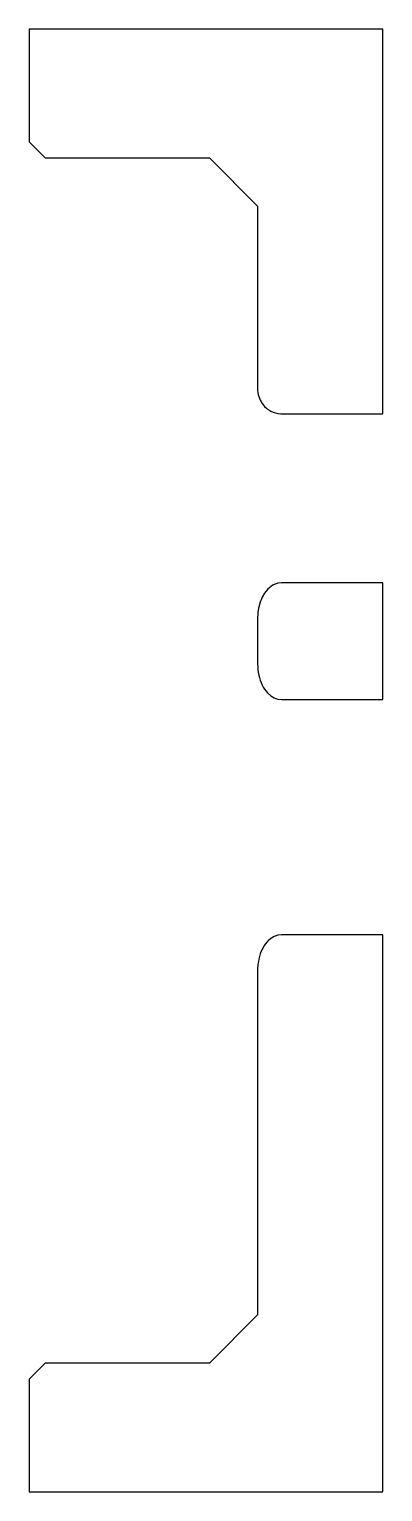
# Model space of a CAD drawing. Header units: metres. Extents: x 0 to 47.5, y 0 to 45.5.
# Drawn here: x 0 to 11, y 0 to 45.5 of the extents above.
import ezdxf

# ---------------------------------------------------------------- set-up
doc = ezdxf.new("R2010")
doc.units = ezdxf.units.M

msp = doc.modelspace()

# ---------------------------------------------------------------- linework, layer by layer
for p, q in [((11, 45.5), (0, 45.5)), ((0, 45.5), (0, 42)), ((11, 33.538), (11, 45.5)), ((0, 42), (0.5, 41.5)), ((0.5, 41.5), (5.60409, 41.5)), ((5.60409, 41.5), (7.10409, 40)), ((7.10409, 40), (7.10409, 34.3107)), ((7.10409, 34.3107), (7.10738, 34.2675)), ((7.10738, 34.2675), (7.11332, 34.1898)), ((7.11332, 34.1898), (7.1247, 34.1409)), ((7.1247, 34.1409), (7.14079, 34.0719)), ((7.14079, 34.0719), (7.16213, 34.0188)), ((7.16213, 34.0188), (7.18583, 33.9599)), ((7.18583, 33.9599), (7.21863, 33.9047)), ((7.21863, 33.9047), (7.24732, 33.8565)), ((7.24732, 33.8565), (7.29247, 33.802)), ((7.29247, 33.802), (7.32376, 33.7643)), ((7.32376, 33.7643), (7.38128, 33.7137)), ((7.38128, 33.7137), (7.41325, 33.6855)), ((7.41325, 33.6855), (7.48221, 33.642)), ((7.48221, 33.642), (7.51359, 33.6222)), ((7.51359, 33.6222), (7.59205, 33.5887)), ((7.59205, 33.5887), (7.62232, 33.5758)), ((7.62232, 33.5758), (7.70743, 33.5547)), ((7.70743, 33.5547), (7.73676, 33.5475)), ((7.73676, 33.5475), (7.82505, 33.5403)), ((7.82505, 33.5403), (7.85409, 33.538)), ((7.85409, 33.538), (11, 33.538)), ((7.60444, 28.2151), (7.51359, 28.1601)), ((7.62232, 28.226), (7.60444, 28.2151)), ((7.71831, 28.2597), (7.62232, 28.226)), ((7.73676, 28.2662), (7.71831, 28.2597)), ((7.85409, 28.2797), (7.73676, 28.2662)), ((11, 28.2797), (7.85409, 28.2797)), ((11, 24.6455), (11, 28.2797)), ((7.23534, 27.7987), (7.18583, 27.6805)), ((7.24732, 27.8273), (7.23534, 27.7987)), ((7.32376, 27.9583), (7.24732, 27.8273)), ((7.41325, 28.0701), (7.32376, 27.9583)), ((7.49658, 28.1448), (7.41325, 28.0701)), ((7.51359, 28.1601), (7.49658, 28.1448)), ((7.11119, 27.3144), (7.10409, 27.1823)), ((7.11332, 27.354), (7.11119, 27.3144)), ((7.13481, 27.4849), (7.11332, 27.354)), ((7.14079, 27.5214), (7.13481, 27.4849)), ((7.18583, 27.6805), (7.14079, 27.5214)), ((7.10409, 27.1823), (7.10409, 25.7429)), ((7.10409, 25.7429), (7.10824, 25.6657)), ((7.10824, 25.6657), (7.11332, 25.5712)), ((7.11332, 25.5712), (7.12585, 25.4949)), ((7.12585, 25.4949), (7.14079, 25.4038)), ((7.14079, 25.4038), (7.16161, 25.3303)), ((7.16161, 25.3303), (7.18583, 25.2447)), ((7.18583, 25.2447), (7.2146, 25.176)), ((7.2146, 25.176), (7.24732, 25.0979)), ((7.24732, 25.0979), (7.28347, 25.036)), ((7.28347, 25.036), (7.32376, 24.967)), ((7.32376, 24.967), (7.41325, 24.8551)), ((7.41325, 24.8551), (7.51359, 24.7651)), ((7.51359, 24.7651), (7.56622, 24.7333)), ((7.56622, 24.7333), (7.62232, 24.6992)), ((7.62232, 24.6992), (7.67793, 24.6797)), ((7.67793, 24.6797), (7.73676, 24.659)), ((7.73676, 24.659), (7.85409, 24.6455)), ((7.85409, 24.6455), (11, 24.6455)), ((7.73676, 17.3162), (7.65027, 17.2858)), ((7.85409, 17.3297), (7.73676, 17.3162)), ((11, 17.3297), (7.85409, 17.3297)), ((11, 0), (11, 17.3297)), ((7.24732, 16.8773), (7.19967, 16.7636)), ((7.26493, 16.9075), (7.24732, 16.8773)), ((7.32376, 17.0083), (7.26493, 16.9075)), ((7.34479, 17.0346), (7.32376, 17.0083)), ((7.41325, 17.1201), (7.34479, 17.0346)), ((7.43722, 17.1416), (7.41325, 17.1201)), ((7.51359, 17.2101), (7.43722, 17.1416)), ((7.53991, 17.226), (7.51359, 17.2101)), ((7.62232, 17.276), (7.53991, 17.226)), ((7.65027, 17.2858), (7.62232, 17.276)), ((7.11332, 16.404), (7.106, 16.2679)), ((7.11918, 16.4397), (7.11332, 16.404)), ((7.14079, 16.5714), (7.11918, 16.4397)), ((7.15067, 16.6063), (7.14079, 16.5714)), ((7.18583, 16.7305), (7.15067, 16.6063)), ((7.19967, 16.7636), (7.18583, 16.7305)), ((7.106, 16.2679), (7.10409, 16.2323)), ((7.10409, 16.2323), (7.10409, 5.5)), ((7.10409, 5.5), (5.60409, 4)), ((0.5, 4), (0, 3.5)), ((5.60409, 4), (0.5, 4)), ((0, 3.5), (0, 0)), ((0, 0), (11, 0))]:
    msp.add_line(p, q)

doc.saveas('drawing.dxf')
